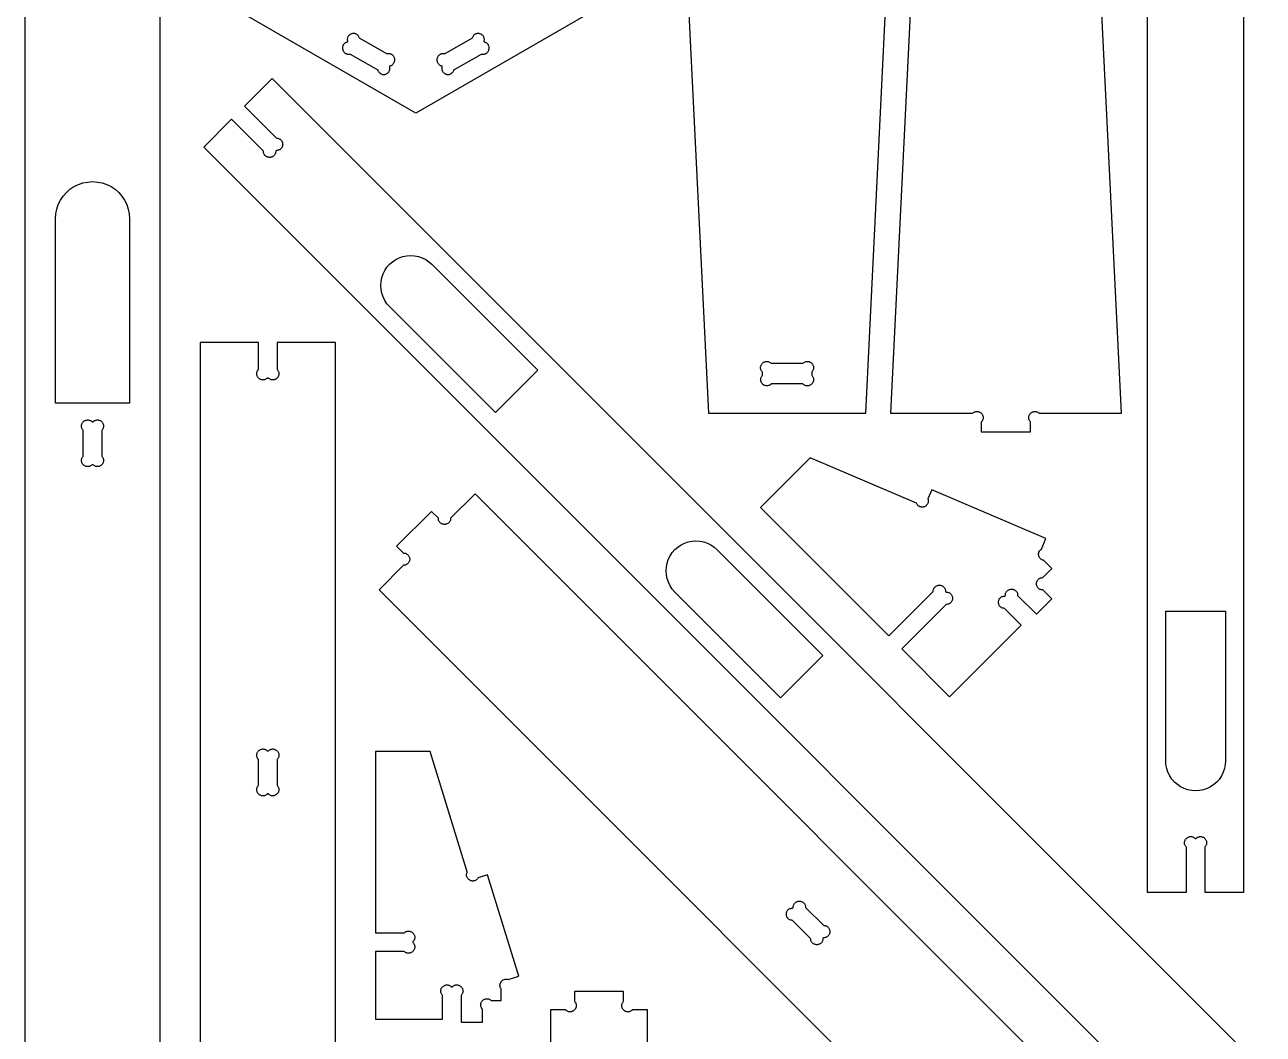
# Model space of a CAD drawing. Extents: x 105 to 1294, y 104 to 1295.
# Drawn here: x 662.1 to 863.5, y 962.3 to 1126.3 of the extents above; entities that cross this region are included whole.
import ezdxf

# ---------------------------------------------------------------- set-up
doc = ezdxf.new("R2010")
doc.units = 0
doc.layers.add('LAYER_1', color=62, linetype='CONTINUOUS')

msp = doc.modelspace()

# ---------------------------------------------------------------- linework, layer by layer
at = {"layer": 'LAYER_1'}
for points in [[(662.13, 1228.21), (662.13, 769.48)], [(684.16, 769.48), (684.16, 1228.21)], [(767.28, 1185.46), (773.3, 1063.19), (798.85, 1063.19), (804.86, 1185.46)], [(808.88, 1185.46), (802.86, 1063.19), (816.24, 1063.19), (816.32, 1063.26), (816.4, 1063.32), (816.48, 1063.37), (816.57, 1063.41), (816.66, 1063.44), (816.76, 1063.47), (816.85, 1063.48), (816.95, 1063.48), (817.04, 1063.48), (817.14, 1063.47), (817.23, 1063.44), (817.32, 1063.41), (817.41, 1063.37), (817.5, 1063.32), (817.58, 1063.26), (817.65, 1063.19), (817.72, 1063.12), (817.78, 1063.03), (817.83, 1062.95), (817.87, 1062.86), (817.91, 1062.77), (817.93, 1062.68), (817.94, 1062.58), (817.95, 1062.48), (817.94, 1062.39), (817.93, 1062.29), (817.91, 1062.2), (817.87, 1062.11), (817.83, 1062.02), (817.78, 1061.93), (817.72, 1061.85), (817.65, 1061.78), (817.65, 1060.19), (825.65, 1060.19), (825.65, 1061.78), (825.59, 1061.85), (825.53, 1061.93), (825.48, 1062.02), (825.44, 1062.11), (825.4, 1062.2), (825.38, 1062.29), (825.37, 1062.39), (825.36, 1062.48), (825.37, 1062.58), (825.38, 1062.68), (825.4, 1062.77), (825.44, 1062.86), (825.48, 1062.95), (825.53, 1063.03), (825.59, 1063.12), (825.65, 1063.19), (825.73, 1063.26), (825.81, 1063.32), (825.9, 1063.37), (825.99, 1063.41), (826.08, 1063.44), (826.17, 1063.47), (826.27, 1063.48), (826.36, 1063.48), (826.46, 1063.48), (826.55, 1063.47), (826.65, 1063.44), (826.74, 1063.41), (826.83, 1063.37), (826.91, 1063.32), (826.99, 1063.26), (827.07, 1063.19), (840.44, 1063.19), (834.43, 1185.46)], [(844.63, 1174.71), (844.63, 985.35), (850.99, 985.35), (850.99, 992.68), (850.91, 992.77), (850.84, 992.86), (850.79, 992.96), (850.75, 993.05), (850.71, 993.15), (850.69, 993.24), (850.68, 993.34), (850.69, 993.43), (850.7, 993.52), (850.72, 993.61), (850.74, 993.7), (850.78, 993.79), (850.82, 993.87), (850.87, 993.95), (850.93, 994.02), (850.99, 994.09), (851.06, 994.16), (851.14, 994.21), (851.22, 994.26), (851.3, 994.31), (851.38, 994.34), (851.47, 994.37), (851.56, 994.39), (851.66, 994.4), (851.75, 994.4), (851.85, 994.39), (851.94, 994.37), (852.04, 994.34), (852.13, 994.3), (852.23, 994.24), (852.32, 994.17), (852.41, 994.09), (852.58, 994.09), (852.66, 994.16), (852.74, 994.22), (852.82, 994.27), (852.91, 994.31), (853, 994.34), (853.1, 994.37), (853.19, 994.38), (853.29, 994.39), (853.38, 994.38), (853.48, 994.37), (853.57, 994.34), (853.66, 994.31), (853.75, 994.27), (853.84, 994.22), (853.92, 994.16), (853.99, 994.09), (854.06, 994.02), (854.12, 993.94), (854.17, 993.85), (854.21, 993.76), (854.25, 993.67), (854.27, 993.58), (854.28, 993.48), (854.29, 993.39), (854.28, 993.29), (854.27, 993.2), (854.25, 993.1), (854.21, 993.01), (854.17, 992.92), (854.12, 992.84), (854.06, 992.76), (853.99, 992.68), (853.99, 985.35), (860.36, 985.35), (860.36, 1174.71)], [(905.72, 914.25), (702.37, 1117.59), (697.87, 1113.09), (703.06, 1107.91), (703.18, 1107.9), (703.29, 1107.88), (703.4, 1107.86), (703.5, 1107.82), (703.59, 1107.77), (703.67, 1107.72), (703.74, 1107.66), (703.81, 1107.59), (703.87, 1107.52), (703.92, 1107.44), (703.96, 1107.36), (704, 1107.27), (704.02, 1107.18), (704.04, 1107.09), (704.05, 1107), (704.06, 1106.9), (704.05, 1106.81), (704.04, 1106.72), (704.02, 1106.62), (704, 1106.54), (703.96, 1106.45), (703.92, 1106.37), (703.87, 1106.29), (703.81, 1106.22), (703.74, 1106.15), (703.67, 1106.09), (703.59, 1106.03), (703.5, 1105.99), (703.4, 1105.95), (703.29, 1105.93), (703.18, 1105.91), (703.06, 1105.9), (702.94, 1105.78), (702.93, 1105.66), (702.92, 1105.55), (702.89, 1105.44), (702.85, 1105.34), (702.81, 1105.26), (702.75, 1105.17), (702.69, 1105.1), (702.62, 1105.03), (702.55, 1104.97), (702.47, 1104.92), (702.39, 1104.88), (702.3, 1104.85), (702.22, 1104.82), (702.12, 1104.8), (702.03, 1104.79), (701.94, 1104.78), (701.84, 1104.79), (701.75, 1104.8), (701.66, 1104.82), (701.57, 1104.85), (701.48, 1104.88), (701.4, 1104.92), (701.32, 1104.97), (701.25, 1105.03), (701.18, 1105.1), (701.12, 1105.17), (701.07, 1105.26), (701.02, 1105.34), (700.99, 1105.44), (700.96, 1105.55), (700.94, 1105.66), (700.94, 1105.78), (695.75, 1110.97), (691.25, 1106.46), (894.59, 903.13)], [(712.66, 741.06), (712.66, 1074.71), (703.14, 1074.71), (703.14, 1070.33), (703.22, 1070.24), (703.29, 1070.15), (703.35, 1070.05), (703.39, 1069.96), (703.42, 1069.86), (703.44, 1069.77), (703.45, 1069.67), (703.45, 1069.58), (703.44, 1069.48), (703.42, 1069.39), (703.39, 1069.3), (703.36, 1069.22), (703.31, 1069.14), (703.26, 1069.06), (703.21, 1068.98), (703.14, 1068.91), (703.07, 1068.85), (703, 1068.79), (702.92, 1068.74), (702.84, 1068.7), (702.75, 1068.66), (702.66, 1068.64), (702.57, 1068.62), (702.48, 1068.61), (702.39, 1068.61), (702.29, 1068.61), (702.19, 1068.64), (702.1, 1068.67), (702, 1068.71), (701.91, 1068.77), (701.82, 1068.83), (701.73, 1068.91), (701.56, 1068.91), (701.47, 1068.83), (701.38, 1068.77), (701.28, 1068.71), (701.19, 1068.67), (701.09, 1068.64), (701, 1068.61), (700.9, 1068.61), (700.81, 1068.61), (700.71, 1068.62), (700.62, 1068.64), (700.53, 1068.66), (700.45, 1068.7), (700.37, 1068.74), (700.29, 1068.79), (700.21, 1068.85), (700.14, 1068.91), (700.08, 1068.98), (700.02, 1069.06), (699.97, 1069.14), (699.93, 1069.22), (699.89, 1069.3), (699.87, 1069.39), (699.85, 1069.48), (699.84, 1069.58), (699.83, 1069.67), (699.84, 1069.77), (699.86, 1069.86), (699.9, 1069.96), (699.94, 1070.05), (699.99, 1070.15), (700.06, 1070.24), (700.14, 1070.33), (700.14, 1074.71), (690.63, 1074.71), (690.63, 741.06)], [(846.67, 938.75), (735.33, 1050.1), (731.37, 1046.13), (731.36, 1046.01), (731.35, 1045.9), (731.32, 1045.79), (731.28, 1045.7), (731.24, 1045.61), (731.18, 1045.53), (731.12, 1045.45), (731.06, 1045.38), (730.98, 1045.33), (730.9, 1045.28), (730.82, 1045.23), (730.73, 1045.2), (730.65, 1045.17), (730.55, 1045.15), (730.46, 1045.14), (730.37, 1045.14), (730.27, 1045.14), (730.18, 1045.15), (730.09, 1045.17), (730, 1045.2), (729.91, 1045.23), (729.83, 1045.28), (729.75, 1045.33), (729.68, 1045.38), (729.61, 1045.45), (729.55, 1045.53), (729.5, 1045.61), (729.45, 1045.7), (729.42, 1045.79), (729.39, 1045.9), (729.37, 1046.01), (729.37, 1046.13), (728.25, 1047.25), (722.59, 1041.6), (723.71, 1040.48), (723.81, 1040.47), (723.91, 1040.45), (724.01, 1040.43), (724.1, 1040.4), (724.19, 1040.35), (724.27, 1040.3), (724.35, 1040.25), (724.42, 1040.18), (724.48, 1040.11), (724.54, 1040.04), (724.59, 1039.95), (724.63, 1039.87), (724.67, 1039.77), (724.69, 1039.68), (724.71, 1039.58), (724.71, 1039.48), (724.71, 1039.37), (724.69, 1039.27), (724.67, 1039.18), (724.63, 1039.09), (724.59, 1039), (724.54, 1038.92), (724.48, 1038.84), (724.42, 1038.77), (724.35, 1038.71), (724.27, 1038.65), (724.19, 1038.6), (724.1, 1038.56), (724.01, 1038.52), (723.91, 1038.5), (723.81, 1038.48), (723.71, 1038.48), (719.75, 1034.52), (831.09, 923.17)], [(763.36, 678.65), (763.36, 966.21), (760.9, 966.21), (760.82, 966.13), (760.72, 966.06), (760.63, 966.01), (760.53, 965.97), (760.44, 965.93), (760.34, 965.91), (760.25, 965.9), (760.15, 965.9), (760.06, 965.91), (759.97, 965.93), (759.88, 965.96), (759.79, 966), (759.71, 966.04), (759.63, 966.09), (759.56, 966.15), (759.49, 966.21), (759.43, 966.28), (759.37, 966.36), (759.32, 966.44), (759.28, 966.52), (759.24, 966.6), (759.21, 966.69), (759.19, 966.79), (759.18, 966.88), (759.18, 966.97), (759.19, 967.07), (759.21, 967.17), (759.24, 967.26), (759.29, 967.36), (759.34, 967.45), (759.41, 967.54), (759.49, 967.63), (759.49, 969.22), (751.49, 969.22), (751.49, 967.63), (751.57, 967.54), (751.64, 967.45), (751.7, 967.36), (751.74, 967.26), (751.77, 967.17), (751.79, 967.07), (751.8, 966.97), (751.8, 966.88), (751.79, 966.79), (751.77, 966.69), (751.74, 966.6), (751.71, 966.52), (751.66, 966.44), (751.61, 966.36), (751.55, 966.28), (751.49, 966.21), (751.42, 966.15), (751.35, 966.09), (751.27, 966.04), (751.19, 966), (751.1, 965.96), (751.01, 965.93), (750.92, 965.91), (750.83, 965.9), (750.73, 965.9), (750.64, 965.91), (750.54, 965.93), (750.45, 965.97), (750.35, 966.01), (750.26, 966.06), (750.17, 966.13), (750.08, 966.21), (747.63, 966.21), (747.63, 678.65)]]:
    msp.add_lwpolyline(points, dxfattribs=at)
for points in [[(690.63, 1132.22), (690.63, 1172.73), (725.71, 1192.98), (760.79, 1172.73), (760.79, 1132.22), (725.71, 1111.96)], [(714.61, 1123.66), (714.53, 1123.51), (714.43, 1123.48), (714.34, 1123.44), (714.25, 1123.39), (714.17, 1123.34), (714.1, 1123.28), (714.03, 1123.21), (713.97, 1123.13), (713.92, 1123.05), (713.87, 1122.96), (713.84, 1122.87), (713.81, 1122.78), (713.79, 1122.69), (713.78, 1122.59), (713.79, 1122.49), (713.8, 1122.39), (713.82, 1122.29), (713.85, 1122.19), (713.89, 1122.1), (713.94, 1122.01), (713.99, 1121.93), (714.06, 1121.86), (714.13, 1121.8), (714.2, 1121.74), (714.28, 1121.68), (714.37, 1121.64), (714.46, 1121.6), (714.55, 1121.58), (714.65, 1121.56), (714.74, 1121.55), (714.84, 1121.55), (714.94, 1121.56), (715.04, 1121.58), (719.52, 1119), (719.55, 1118.9), (719.59, 1118.81), (719.64, 1118.72), (719.7, 1118.64), (719.76, 1118.57), (719.83, 1118.5), (719.91, 1118.44), (719.99, 1118.39), (720.07, 1118.35), (720.16, 1118.31), (720.25, 1118.28), (720.35, 1118.27), (720.45, 1118.26), (720.55, 1118.26), (720.65, 1118.27), (720.75, 1118.29), (720.84, 1118.32), (720.94, 1118.36), (721.02, 1118.41), (721.1, 1118.47), (721.18, 1118.53), (721.24, 1118.6), (721.3, 1118.68), (721.35, 1118.76), (721.4, 1118.84), (721.43, 1118.93), (721.46, 1119.02), (721.48, 1119.12), (721.49, 1119.22), (721.49, 1119.32), (721.47, 1119.42), (721.45, 1119.52), (721.54, 1119.66), (721.64, 1119.7), (721.73, 1119.74), (721.81, 1119.79), (721.89, 1119.84), (721.97, 1119.91), (722.03, 1119.98), (722.09, 1120.05), (722.15, 1120.13), (722.19, 1120.22), (722.23, 1120.31), (722.25, 1120.4), (722.27, 1120.49), (722.28, 1120.59), (722.28, 1120.69), (722.27, 1120.79), (722.25, 1120.89), (722.21, 1120.99), (722.17, 1121.08), (722.13, 1121.17), (722.07, 1121.25), (722.01, 1121.32), (721.94, 1121.39), (721.86, 1121.45), (721.78, 1121.5), (721.69, 1121.54), (721.61, 1121.58), (721.51, 1121.61), (721.42, 1121.62), (721.32, 1121.63), (721.22, 1121.63), (721.12, 1121.62), (721.02, 1121.6), (716.54, 1124.18), (716.51, 1124.29), (716.46, 1124.4), (716.41, 1124.49), (716.35, 1124.58), (716.28, 1124.66), (716.21, 1124.72), (716.13, 1124.78), (716.05, 1124.82), (715.96, 1124.86), (715.87, 1124.89), (715.78, 1124.91), (715.69, 1124.92), (715.6, 1124.93), (715.5, 1124.92), (715.41, 1124.91), (715.32, 1124.89), (715.23, 1124.86), (715.14, 1124.82), (715.06, 1124.78), (714.98, 1124.73), (714.91, 1124.67), (714.84, 1124.61), (714.77, 1124.54), (714.72, 1124.47), (714.67, 1124.38), (714.63, 1124.3), (714.6, 1124.2), (714.58, 1124.1), (714.57, 1124), (714.57, 1123.89), (714.58, 1123.78)], [(730.4, 1121.6), (730.3, 1121.62), (730.2, 1121.63), (730.1, 1121.63), (730, 1121.62), (729.91, 1121.61), (729.81, 1121.58), (729.73, 1121.54), (729.64, 1121.5), (729.56, 1121.45), (729.48, 1121.39), (729.41, 1121.32), (729.35, 1121.25), (729.29, 1121.17), (729.25, 1121.08), (729.21, 1120.99), (729.17, 1120.89), (729.15, 1120.79), (729.14, 1120.69), (729.14, 1120.59), (729.15, 1120.49), (729.17, 1120.4), (729.19, 1120.31), (729.23, 1120.22), (729.27, 1120.13), (729.33, 1120.05), (729.39, 1119.98), (729.45, 1119.91), (729.53, 1119.84), (729.61, 1119.79), (729.69, 1119.74), (729.78, 1119.7), (729.88, 1119.66), (729.97, 1119.52), (729.95, 1119.42), (729.93, 1119.32), (729.93, 1119.22), (729.94, 1119.12), (729.96, 1119.02), (729.99, 1118.93), (730.02, 1118.84), (730.07, 1118.76), (730.12, 1118.68), (730.18, 1118.6), (730.25, 1118.53), (730.32, 1118.47), (730.4, 1118.41), (730.48, 1118.36), (730.58, 1118.32), (730.67, 1118.29), (730.77, 1118.27), (730.87, 1118.26), (730.97, 1118.26), (731.07, 1118.27), (731.17, 1118.28), (731.26, 1118.31), (731.35, 1118.35), (731.43, 1118.39), (731.51, 1118.44), (731.59, 1118.5), (731.66, 1118.57), (731.72, 1118.64), (731.78, 1118.72), (731.83, 1118.81), (731.87, 1118.9), (731.9, 1119), (736.38, 1121.58), (736.48, 1121.56), (736.58, 1121.55), (736.68, 1121.55), (736.77, 1121.56), (736.87, 1121.58), (736.96, 1121.6), (737.05, 1121.64), (737.14, 1121.68), (737.22, 1121.74), (737.29, 1121.8), (737.36, 1121.86), (737.43, 1121.93), (737.48, 1122.01), (737.53, 1122.1), (737.57, 1122.19), (737.6, 1122.29), (737.62, 1122.39), (737.64, 1122.49), (737.64, 1122.59), (737.63, 1122.69), (737.61, 1122.78), (737.58, 1122.87), (737.55, 1122.96), (737.5, 1123.05), (737.45, 1123.13), (737.39, 1123.21), (737.32, 1123.28), (737.25, 1123.34), (737.17, 1123.39), (737.08, 1123.44), (736.99, 1123.48), (736.89, 1123.51), (736.81, 1123.66), (736.84, 1123.78), (736.85, 1123.89), (736.85, 1124), (736.84, 1124.1), (736.82, 1124.2), (736.79, 1124.3), (736.75, 1124.38), (736.7, 1124.47), (736.65, 1124.54), (736.58, 1124.61), (736.51, 1124.67), (736.44, 1124.73), (736.36, 1124.78), (736.28, 1124.82), (736.19, 1124.86), (736.1, 1124.89), (736.01, 1124.91), (735.92, 1124.92), (735.82, 1124.93), (735.73, 1124.92), (735.64, 1124.91), (735.55, 1124.89), (735.46, 1124.86), (735.37, 1124.82), (735.29, 1124.78), (735.21, 1124.72), (735.14, 1124.66), (735.07, 1124.58), (735.01, 1124.49), (734.96, 1124.4), (734.91, 1124.29), (734.88, 1124.18)], [(667.33, 1096.37), (667.58, 1097.12), (667.93, 1097.83), (668.37, 1098.47), (668.89, 1099.07), (669.48, 1099.59), (670.13, 1100.03), (670.84, 1100.37), (671.59, 1100.63), (672.36, 1100.78), (673.14, 1100.84), (673.93, 1100.78), (674.7, 1100.63), (675.45, 1100.37), (676.15, 1100.03), (676.81, 1099.59), (677.4, 1099.07), (677.92, 1098.47), (678.36, 1097.83), (678.7, 1097.12), (678.96, 1096.37), (679.11, 1095.6), (679.16, 1094.81), (679.16, 1064.81), (667.13, 1064.81), (667.13, 1094.81), (667.18, 1095.6)], [(723.61, 1088.67), (724.24, 1088.8), (724.88, 1088.83), (725.51, 1088.79), (726.14, 1088.67), (726.74, 1088.46), (727.31, 1088.18), (727.84, 1087.82), (728.32, 1087.4), (745.52, 1070.21), (738.64, 1063.32), (721.44, 1080.52), (721.02, 1081), (720.66, 1081.53), (720.38, 1082.1), (720.18, 1082.71), (720.05, 1083.33), (720.01, 1083.97), (720.05, 1084.6), (720.17, 1085.23), (720.38, 1085.83), (720.66, 1086.4), (721.01, 1086.93), (721.43, 1087.41), (721.91, 1087.83), (722.44, 1088.18), (723.01, 1088.46)], [(782.07, 1069.9), (781.99, 1069.99), (781.92, 1070.08), (781.86, 1070.17), (781.82, 1070.27), (781.79, 1070.36), (781.77, 1070.46), (781.76, 1070.55), (781.76, 1070.65), (781.77, 1070.74), (781.79, 1070.83), (781.82, 1070.92), (781.85, 1071.01), (781.9, 1071.09), (781.95, 1071.17), (782.01, 1071.24), (782.07, 1071.31), (782.14, 1071.37), (782.21, 1071.43), (782.29, 1071.48), (782.37, 1071.53), (782.46, 1071.56), (782.55, 1071.59), (782.64, 1071.61), (782.73, 1071.62), (782.83, 1071.62), (782.92, 1071.61), (783.02, 1071.59), (783.11, 1071.56), (783.21, 1071.52), (783.3, 1071.46), (783.39, 1071.39), (783.48, 1071.31), (788.65, 1071.31), (788.74, 1071.39), (788.83, 1071.46), (788.93, 1071.52), (789.02, 1071.56), (789.12, 1071.59), (789.21, 1071.61), (789.31, 1071.62), (789.4, 1071.62), (789.5, 1071.61), (789.59, 1071.59), (789.68, 1071.56), (789.76, 1071.53), (789.85, 1071.48), (789.92, 1071.43), (790, 1071.37), (790.07, 1071.31), (790.13, 1071.24), (790.19, 1071.17), (790.24, 1071.09), (790.28, 1071.01), (790.32, 1070.92), (790.35, 1070.83), (790.37, 1070.74), (790.38, 1070.65), (790.38, 1070.55), (790.37, 1070.46), (790.35, 1070.36), (790.32, 1070.27), (790.27, 1070.17), (790.22, 1070.08), (790.15, 1069.99), (790.07, 1069.9), (790.07, 1069.37), (790.15, 1069.28), (790.22, 1069.18), (790.27, 1069.09), (790.32, 1069), (790.35, 1068.9), (790.37, 1068.8), (790.38, 1068.71), (790.38, 1068.61), (790.37, 1068.52), (790.35, 1068.43), (790.32, 1068.34), (790.28, 1068.26), (790.24, 1068.17), (790.19, 1068.09), (790.13, 1068.02), (790.07, 1067.95), (790, 1067.89), (789.92, 1067.83), (789.85, 1067.78), (789.76, 1067.74), (789.68, 1067.7), (789.59, 1067.67), (789.5, 1067.65), (789.4, 1067.64), (789.31, 1067.64), (789.21, 1067.65), (789.12, 1067.67), (789.02, 1067.7), (788.93, 1067.75), (788.83, 1067.8), (788.74, 1067.87), (788.65, 1067.95), (783.48, 1067.95), (783.41, 1067.88), (783.33, 1067.82), (783.24, 1067.77), (783.15, 1067.73), (783.06, 1067.7), (782.97, 1067.68), (782.87, 1067.66), (782.78, 1067.66), (782.68, 1067.66), (782.58, 1067.68), (782.49, 1067.7), (782.4, 1067.73), (782.31, 1067.77), (782.22, 1067.82), (782.14, 1067.88), (782.07, 1067.95), (782, 1068.03), (781.94, 1068.11), (781.89, 1068.19), (781.85, 1068.28), (781.82, 1068.37), (781.79, 1068.47), (781.78, 1068.56), (781.77, 1068.66), (781.78, 1068.76), (781.79, 1068.85), (781.82, 1068.94), (781.85, 1069.04), (781.89, 1069.12), (781.94, 1069.21), (782, 1069.29), (782.07, 1069.37)], [(673.06, 1054.81), (672.98, 1054.74), (672.9, 1054.68), (672.82, 1054.63), (672.73, 1054.59), (672.64, 1054.56), (672.54, 1054.54), (672.45, 1054.52), (672.35, 1054.52), (672.26, 1054.52), (672.16, 1054.54), (672.07, 1054.56), (671.98, 1054.59), (671.89, 1054.63), (671.8, 1054.68), (671.72, 1054.74), (671.64, 1054.81), (671.58, 1054.89), (671.52, 1054.97), (671.47, 1055.06), (671.43, 1055.15), (671.39, 1055.24), (671.37, 1055.33), (671.36, 1055.43), (671.35, 1055.52), (671.36, 1055.62), (671.37, 1055.71), (671.39, 1055.81), (671.43, 1055.9), (671.47, 1055.99), (671.52, 1056.07), (671.58, 1056.16), (671.64, 1056.23), (671.64, 1060.41), (671.58, 1060.48), (671.52, 1060.56), (671.47, 1060.65), (671.43, 1060.74), (671.39, 1060.83), (671.37, 1060.92), (671.36, 1061.02), (671.35, 1061.11), (671.36, 1061.21), (671.37, 1061.3), (671.39, 1061.4), (671.43, 1061.49), (671.47, 1061.58), (671.52, 1061.66), (671.58, 1061.74), (671.64, 1061.82), (671.72, 1061.89), (671.8, 1061.95), (671.89, 1062), (671.98, 1062.04), (672.07, 1062.07), (672.16, 1062.09), (672.26, 1062.11), (672.35, 1062.11), (672.45, 1062.11), (672.54, 1062.09), (672.64, 1062.07), (672.73, 1062.04), (672.82, 1062), (672.9, 1061.95), (672.98, 1061.89), (673.06, 1061.82), (673.23, 1061.82), (673.31, 1061.89), (673.39, 1061.95), (673.47, 1062), (673.56, 1062.04), (673.66, 1062.07), (673.75, 1062.09), (673.84, 1062.11), (673.94, 1062.11), (674.04, 1062.11), (674.13, 1062.09), (674.22, 1062.07), (674.32, 1062.04), (674.41, 1062), (674.49, 1061.95), (674.57, 1061.89), (674.65, 1061.82), (674.72, 1061.74), (674.78, 1061.66), (674.83, 1061.58), (674.87, 1061.49), (674.9, 1061.4), (674.92, 1061.3), (674.94, 1061.21), (674.94, 1061.11), (674.94, 1061.02), (674.92, 1060.92), (674.9, 1060.83), (674.87, 1060.74), (674.83, 1060.65), (674.78, 1060.56), (674.72, 1060.48), (674.65, 1060.41), (674.65, 1056.23), (674.72, 1056.16), (674.78, 1056.07), (674.83, 1055.99), (674.87, 1055.9), (674.9, 1055.81), (674.92, 1055.71), (674.94, 1055.62), (674.94, 1055.52), (674.94, 1055.43), (674.92, 1055.33), (674.9, 1055.24), (674.87, 1055.15), (674.83, 1055.06), (674.78, 1054.97), (674.72, 1054.89), (674.65, 1054.81), (674.57, 1054.74), (674.49, 1054.68), (674.41, 1054.63), (674.32, 1054.59), (674.22, 1054.56), (674.13, 1054.54), (674.04, 1054.52), (673.94, 1054.52), (673.84, 1054.52), (673.75, 1054.54), (673.66, 1054.56), (673.56, 1054.59), (673.47, 1054.63), (673.39, 1054.68), (673.31, 1054.74), (673.23, 1054.81)], [(804.72, 1024.89), (812.5, 1017.11), (824.15, 1028.77), (821.44, 1031.48), (821.32, 1031.49), (821.21, 1031.5), (821.1, 1031.53), (821, 1031.57), (820.91, 1031.61), (820.83, 1031.66), (820.76, 1031.72), (820.69, 1031.79), (820.63, 1031.86), (820.58, 1031.94), (820.54, 1032.03), (820.5, 1032.11), (820.48, 1032.2), (820.46, 1032.29), (820.44, 1032.38), (820.44, 1032.48), (820.44, 1032.57), (820.46, 1032.66), (820.48, 1032.76), (820.5, 1032.84), (820.54, 1032.93), (820.58, 1033.01), (820.63, 1033.09), (820.69, 1033.16), (820.76, 1033.23), (820.83, 1033.29), (820.91, 1033.35), (821, 1033.39), (821.1, 1033.43), (821.21, 1033.45), (821.32, 1033.47), (821.44, 1033.48), (821.56, 1033.6), (821.57, 1033.72), (821.59, 1033.83), (821.61, 1033.94), (821.65, 1034.04), (821.69, 1034.13), (821.75, 1034.21), (821.81, 1034.28), (821.88, 1034.35), (821.95, 1034.41), (822.03, 1034.46), (822.11, 1034.5), (822.2, 1034.53), (822.28, 1034.56), (822.38, 1034.58), (822.47, 1034.59), (822.56, 1034.6), (822.66, 1034.59), (822.75, 1034.58), (822.84, 1034.56), (822.93, 1034.53), (823.02, 1034.5), (823.1, 1034.46), (823.18, 1034.41), (823.25, 1034.35), (823.32, 1034.28), (823.38, 1034.21), (823.43, 1034.13), (823.48, 1034.04), (823.51, 1033.94), (823.54, 1033.83), (823.56, 1033.72), (823.56, 1033.6), (826.63, 1030.53), (829.1, 1033.01), (827.63, 1034.48), (827.51, 1034.49), (827.39, 1034.51), (827.29, 1034.53), (827.19, 1034.57), (827.1, 1034.61), (827.02, 1034.67), (826.94, 1034.73), (826.88, 1034.8), (826.82, 1034.87), (826.77, 1034.95), (826.73, 1035.03), (826.69, 1035.12), (826.66, 1035.2), (826.64, 1035.3), (826.63, 1035.39), (826.63, 1035.48), (826.63, 1035.58), (826.64, 1035.67), (826.66, 1035.76), (826.69, 1035.85), (826.73, 1035.93), (826.77, 1036.02), (826.82, 1036.1), (826.88, 1036.17), (826.94, 1036.24), (827.02, 1036.3), (827.1, 1036.35), (827.19, 1036.39), (827.29, 1036.43), (827.39, 1036.46), (827.51, 1036.47), (827.63, 1036.48), (829.1, 1037.96), (827.77, 1039.29), (827.62, 1039.33), (827.47, 1039.4), (827.35, 1039.48), (827.24, 1039.58), (827.15, 1039.69), (827.07, 1039.81), (827.02, 1039.94), (826.98, 1040.08), (826.96, 1040.22), (826.97, 1040.36), (826.99, 1040.5), (827.03, 1040.64), (827.1, 1040.77), (827.18, 1040.9), (827.29, 1041.01), (827.42, 1041.11), (828.16, 1042.84), (809.58, 1050.77), (808.96, 1049.31), (808.99, 1049.21), (809.02, 1049.11), (809.03, 1049.02), (809.03, 1048.92), (809.03, 1048.82), (809.01, 1048.73), (808.99, 1048.63), (808.95, 1048.54), (808.91, 1048.46), (808.86, 1048.37), (808.8, 1048.3), (808.74, 1048.23), (808.66, 1048.16), (808.59, 1048.1), (808.5, 1048.05), (808.41, 1048.01), (808.31, 1047.98), (808.21, 1047.95), (808.11, 1047.94), (808.01, 1047.94), (807.92, 1047.94), (807.82, 1047.96), (807.73, 1047.98), (807.64, 1048.02), (807.55, 1048.06), (807.47, 1048.11), (807.39, 1048.17), (807.32, 1048.23), (807.26, 1048.3), (807.2, 1048.38), (807.15, 1048.47), (807.11, 1048.56), (789.83, 1055.94), (781.75, 1047.86), (802.6, 1027.01), (809.83, 1034.24), (809.84, 1034.34), (809.85, 1034.44), (809.88, 1034.54), (809.91, 1034.63), (809.95, 1034.72), (810, 1034.8), (810.06, 1034.88), (810.13, 1034.95), (810.2, 1035.02), (810.27, 1035.07), (810.36, 1035.12), (810.44, 1035.17), (810.54, 1035.2), (810.63, 1035.23), (810.73, 1035.24), (810.83, 1035.25), (810.94, 1035.24), (811.03, 1035.23), (811.13, 1035.2), (811.22, 1035.17), (811.31, 1035.12), (811.39, 1035.07), (811.47, 1035.02), (811.54, 1034.95), (811.6, 1034.88), (811.66, 1034.8), (811.71, 1034.72), (811.75, 1034.63), (811.79, 1034.54), (811.81, 1034.44), (811.83, 1034.34), (811.83, 1034.24), (811.95, 1034.13), (812.07, 1034.12), (812.19, 1034.1), (812.29, 1034.08), (812.39, 1034.04), (812.48, 1033.99), (812.56, 1033.94), (812.64, 1033.88), (812.7, 1033.81), (812.76, 1033.74), (812.81, 1033.66), (812.86, 1033.58), (812.89, 1033.49), (812.92, 1033.4), (812.94, 1033.31), (812.95, 1033.22), (812.95, 1033.12), (812.95, 1033.03), (812.94, 1032.94), (812.92, 1032.84), (812.89, 1032.76), (812.86, 1032.67), (812.81, 1032.59), (812.76, 1032.51), (812.7, 1032.43), (812.64, 1032.37), (812.56, 1032.31), (812.48, 1032.25), (812.39, 1032.21), (812.29, 1032.17), (812.19, 1032.14), (812.07, 1032.13), (811.95, 1032.12)], [(766.77, 1035.72), (766.56, 1036.32), (766.44, 1036.94), (766.39, 1037.58), (766.44, 1038.22), (766.56, 1038.84), (766.76, 1039.44), (767.04, 1040.02), (767.4, 1040.55), (767.82, 1041.03), (768.3, 1041.44), (768.83, 1041.8), (769.4, 1042.08), (770, 1042.29), (770.63, 1042.41), (771.26, 1042.45), (771.9, 1042.41), (772.52, 1042.29), (773.13, 1042.07), (773.7, 1041.79), (774.23, 1041.44), (774.71, 1041.02), (791.91, 1023.82), (785.02, 1016.94), (767.83, 1034.13), (767.4, 1034.61), (767.05, 1035.14)], [(854.36, 1002.2), (853.76, 1001.99), (853.13, 1001.87), (852.49, 1001.83), (851.86, 1001.87), (851.24, 1001.99), (850.63, 1002.2), (850.06, 1002.48), (849.53, 1002.84), (849.05, 1003.26), (848.63, 1003.74), (848.28, 1004.27), (848, 1004.84), (847.79, 1005.44), (847.67, 1006.08), (847.63, 1006.71), (847.63, 1031.02), (857.36, 1031.02), (857.36, 1006.71), (857.32, 1006.08), (857.2, 1005.44), (856.99, 1004.84), (856.71, 1004.27), (856.36, 1003.74), (855.94, 1003.26), (855.46, 1002.84), (854.93, 1002.48)], [(701.56, 1001.32), (701.47, 1001.24), (701.38, 1001.17), (701.28, 1001.11), (701.19, 1001.07), (701.09, 1001.04), (701, 1001.02), (700.9, 1001.01), (700.81, 1001.01), (700.71, 1001.02), (700.62, 1001.04), (700.53, 1001.07), (700.45, 1001.1), (700.37, 1001.15), (700.29, 1001.2), (700.21, 1001.26), (700.14, 1001.32), (700.08, 1001.39), (700.02, 1001.46), (699.97, 1001.54), (699.93, 1001.62), (699.89, 1001.71), (699.87, 1001.8), (699.85, 1001.89), (699.84, 1001.98), (699.83, 1002.08), (699.84, 1002.17), (699.86, 1002.27), (699.9, 1002.36), (699.94, 1002.46), (699.99, 1002.55), (700.06, 1002.64), (700.14, 1002.73), (700.14, 1006.9), (700.06, 1006.99), (699.99, 1007.09), (699.94, 1007.18), (699.9, 1007.27), (699.86, 1007.37), (699.84, 1007.47), (699.83, 1007.56), (699.84, 1007.65), (699.85, 1007.75), (699.87, 1007.84), (699.89, 1007.93), (699.93, 1008.01), (699.97, 1008.1), (700.02, 1008.17), (700.08, 1008.25), (700.14, 1008.32), (700.21, 1008.38), (700.29, 1008.44), (700.37, 1008.49), (700.45, 1008.53), (700.53, 1008.57), (700.62, 1008.6), (700.71, 1008.62), (700.81, 1008.63), (700.9, 1008.63), (701, 1008.62), (701.09, 1008.6), (701.19, 1008.57), (701.28, 1008.52), (701.38, 1008.47), (701.47, 1008.4), (701.56, 1008.32), (701.73, 1008.32), (701.82, 1008.4), (701.91, 1008.47), (702, 1008.52), (702.1, 1008.57), (702.19, 1008.6), (702.29, 1008.62), (702.39, 1008.63), (702.48, 1008.63), (702.57, 1008.62), (702.66, 1008.6), (702.75, 1008.57), (702.84, 1008.53), (702.92, 1008.49), (703, 1008.44), (703.07, 1008.38), (703.14, 1008.32), (703.21, 1008.25), (703.26, 1008.17), (703.31, 1008.1), (703.36, 1008.01), (703.39, 1007.93), (703.42, 1007.84), (703.44, 1007.75), (703.45, 1007.65), (703.45, 1007.56), (703.44, 1007.47), (703.42, 1007.37), (703.39, 1007.27), (703.35, 1007.18), (703.29, 1007.09), (703.22, 1006.99), (703.14, 1006.9), (703.14, 1002.73), (703.22, 1002.64), (703.29, 1002.55), (703.35, 1002.46), (703.39, 1002.36), (703.42, 1002.27), (703.44, 1002.17), (703.45, 1002.08), (703.45, 1001.98), (703.44, 1001.89), (703.42, 1001.8), (703.39, 1001.71), (703.36, 1001.62), (703.31, 1001.54), (703.26, 1001.46), (703.21, 1001.39), (703.14, 1001.32), (703.07, 1001.26), (703, 1001.2), (702.92, 1001.15), (702.84, 1001.1), (702.75, 1001.07), (702.66, 1001.04), (702.57, 1001.02), (702.48, 1001.01), (702.39, 1001.01), (702.29, 1001.02), (702.19, 1001.04), (702.1, 1001.07), (702, 1001.11), (701.91, 1001.17), (701.82, 1001.24), (701.73, 1001.32)], [(730.07, 968.57), (729.99, 968.66), (729.92, 968.75), (729.86, 968.84), (729.82, 968.94), (729.79, 969.03), (729.77, 969.13), (729.76, 969.22), (729.76, 969.32), (729.77, 969.41), (729.79, 969.5), (729.81, 969.59), (729.85, 969.68), (729.89, 969.76), (729.95, 969.84), (730, 969.91), (730.07, 969.98), (730.14, 970.04), (730.21, 970.1), (730.29, 970.15), (730.37, 970.2), (730.46, 970.23), (730.54, 970.26), (730.64, 970.28), (730.73, 970.29), (730.82, 970.29), (730.92, 970.28), (731.01, 970.26), (731.11, 970.23), (731.21, 970.19), (731.3, 970.13), (731.39, 970.06), (731.48, 969.98), (731.65, 969.98), (731.74, 970.06), (731.83, 970.13), (731.93, 970.19), (732.02, 970.23), (732.12, 970.26), (732.21, 970.28), (732.31, 970.29), (732.4, 970.29), (732.5, 970.28), (732.59, 970.26), (732.68, 970.23), (732.76, 970.2), (732.84, 970.15), (732.92, 970.1), (733, 970.04), (733.06, 969.98), (733.13, 969.91), (733.19, 969.84), (733.24, 969.76), (733.28, 969.68), (733.32, 969.59), (733.34, 969.5), (733.36, 969.41), (733.37, 969.32), (733.38, 969.22), (733.37, 969.13), (733.35, 969.03), (733.31, 968.94), (733.27, 968.84), (733.21, 968.75), (733.15, 968.66), (733.07, 968.57), (733.07, 964.23), (736.56, 964.23), (736.56, 966.32), (736.48, 966.41), (736.41, 966.5), (736.36, 966.59), (736.32, 966.69), (736.28, 966.78), (736.26, 966.88), (736.25, 966.97), (736.26, 967.07), (736.27, 967.16), (736.28, 967.25), (736.31, 967.34), (736.35, 967.43), (736.39, 967.51), (736.44, 967.59), (736.5, 967.66), (736.56, 967.73), (736.63, 967.79), (736.71, 967.85), (736.79, 967.9), (736.87, 967.95), (736.95, 967.98), (737.04, 968.01), (737.13, 968.03), (737.23, 968.04), (737.32, 968.04), (737.42, 968.03), (737.51, 968.01), (737.61, 967.98), (737.7, 967.94), (737.8, 967.88), (737.89, 967.81), (737.98, 967.73), (739.59, 967.73), (739.59, 969.62), (739.49, 969.77), (739.43, 969.92), (739.4, 970.08), (739.39, 970.24), (739.4, 970.39), (739.45, 970.54), (739.51, 970.68), (739.59, 970.81), (739.69, 970.92), (739.8, 971.02), (739.93, 971.1), (740.07, 971.17), (740.22, 971.2), (740.38, 971.22), (740.55, 971.2), (740.72, 971.16), (742.46, 971.69), (737.36, 988.17), (735.85, 987.71), (735.78, 987.61), (735.72, 987.52), (735.64, 987.43), (735.56, 987.37), (735.48, 987.31), (735.4, 987.26), (735.31, 987.22), (735.22, 987.2), (735.13, 987.18), (735.03, 987.17), (734.94, 987.17), (734.85, 987.18), (734.76, 987.2), (734.67, 987.22), (734.58, 987.26), (734.49, 987.3), (734.41, 987.34), (734.34, 987.4), (734.26, 987.46), (734.2, 987.52), (734.14, 987.59), (734.09, 987.67), (734.04, 987.75), (734, 987.84), (733.97, 987.93), (733.96, 988.02), (733.95, 988.12), (733.95, 988.22), (733.96, 988.32), (733.99, 988.43), (734.03, 988.54), (734.08, 988.65), (728.03, 1008.21), (719.13, 1008.21), (719.13, 978.73), (723.81, 978.73), (723.9, 978.81), (723.99, 978.88), (724.09, 978.94), (724.18, 978.98), (724.28, 979.01), (724.37, 979.03), (724.47, 979.04), (724.56, 979.04), (724.66, 979.03), (724.75, 979.01), (724.84, 978.98), (724.92, 978.95), (725, 978.9), (725.08, 978.85), (725.16, 978.8), (725.23, 978.73), (725.29, 978.66), (725.35, 978.59), (725.4, 978.51), (725.44, 978.43), (725.48, 978.34), (725.51, 978.25), (725.53, 978.16), (725.54, 978.07), (725.54, 977.98), (725.53, 977.88), (725.51, 977.78), (725.47, 977.69), (725.43, 977.59), (725.38, 977.5), (725.31, 977.41), (725.23, 977.32), (725.23, 977.15), (725.31, 977.06), (725.38, 976.97), (725.43, 976.87), (725.47, 976.78), (725.51, 976.68), (725.53, 976.58), (725.54, 976.49), (725.54, 976.39), (725.53, 976.3), (725.51, 976.21), (725.48, 976.12), (725.44, 976.03), (725.4, 975.95), (725.35, 975.87), (725.29, 975.8), (725.23, 975.73), (725.16, 975.67), (725.08, 975.61), (725, 975.56), (724.92, 975.51), (724.84, 975.48), (724.75, 975.45), (724.66, 975.43), (724.56, 975.42), (724.47, 975.42), (724.37, 975.43), (724.28, 975.45), (724.18, 975.48), (724.09, 975.52), (723.99, 975.58), (723.9, 975.65), (723.81, 975.73), (719.13, 975.73), (719.13, 964.73), (730.07, 964.73)], [(786.95, 980.77), (786.83, 980.78), (786.72, 980.79), (786.61, 980.82), (786.51, 980.86), (786.42, 980.9), (786.34, 980.95), (786.27, 981.02), (786.2, 981.08), (786.14, 981.16), (786.09, 981.23), (786.05, 981.32), (786.01, 981.4), (785.98, 981.49), (785.96, 981.58), (785.95, 981.68), (785.95, 981.77), (785.95, 981.86), (785.96, 981.96), (785.98, 982.05), (786.01, 982.14), (786.05, 982.22), (786.09, 982.3), (786.14, 982.38), (786.2, 982.46), (786.27, 982.52), (786.34, 982.58), (786.42, 982.64), (786.51, 982.68), (786.61, 982.72), (786.72, 982.75), (786.83, 982.76), (786.95, 982.77), (787.07, 982.89), (787.08, 983.01), (787.09, 983.12), (787.12, 983.23), (787.16, 983.33), (787.2, 983.42), (787.26, 983.5), (787.32, 983.58), (787.38, 983.64), (787.46, 983.7), (787.53, 983.75), (787.62, 983.8), (787.7, 983.83), (787.79, 983.86), (787.88, 983.88), (787.98, 983.89), (788.07, 983.89), (788.16, 983.89), (788.26, 983.88), (788.35, 983.86), (788.44, 983.83), (788.52, 983.8), (788.61, 983.75), (788.68, 983.7), (788.76, 983.64), (788.83, 983.58), (788.89, 983.5), (788.94, 983.42), (788.98, 983.33), (789.02, 983.23), (789.05, 983.12), (789.06, 983.01), (789.07, 982.89), (792.02, 979.94), (792.14, 979.94), (792.26, 979.92), (792.36, 979.89), (792.46, 979.86), (792.55, 979.81), (792.63, 979.76), (792.71, 979.7), (792.77, 979.63), (792.83, 979.56), (792.88, 979.48), (792.92, 979.4), (792.96, 979.31), (792.99, 979.22), (793.01, 979.13), (793.02, 979.04), (793.02, 978.94), (793.02, 978.85), (793.01, 978.76), (792.99, 978.67), (792.96, 978.58), (792.92, 978.49), (792.88, 978.41), (792.83, 978.33), (792.77, 978.26), (792.71, 978.19), (792.63, 978.13), (792.55, 978.08), (792.46, 978.03), (792.36, 977.99), (792.26, 977.97), (792.14, 977.95), (792.02, 977.94), (791.9, 977.82), (791.9, 977.7), (791.88, 977.59), (791.85, 977.48), (791.82, 977.38), (791.77, 977.29), (791.72, 977.21), (791.66, 977.14), (791.59, 977.07), (791.52, 977.01), (791.44, 976.96), (791.35, 976.92), (791.27, 976.88), (791.18, 976.85), (791.09, 976.83), (790.99, 976.82), (790.9, 976.82), (790.81, 976.82), (790.71, 976.83), (790.62, 976.85), (790.53, 976.88), (790.45, 976.92), (790.36, 976.96), (790.29, 977.01), (790.21, 977.07), (790.15, 977.14), (790.09, 977.21), (790.03, 977.29), (789.99, 977.38), (789.95, 977.48), (789.92, 977.59), (789.91, 977.7), (789.9, 977.82)]]:
    msp.add_lwpolyline(points, close=True, dxfattribs=at)

doc.saveas('drawing.dxf')
